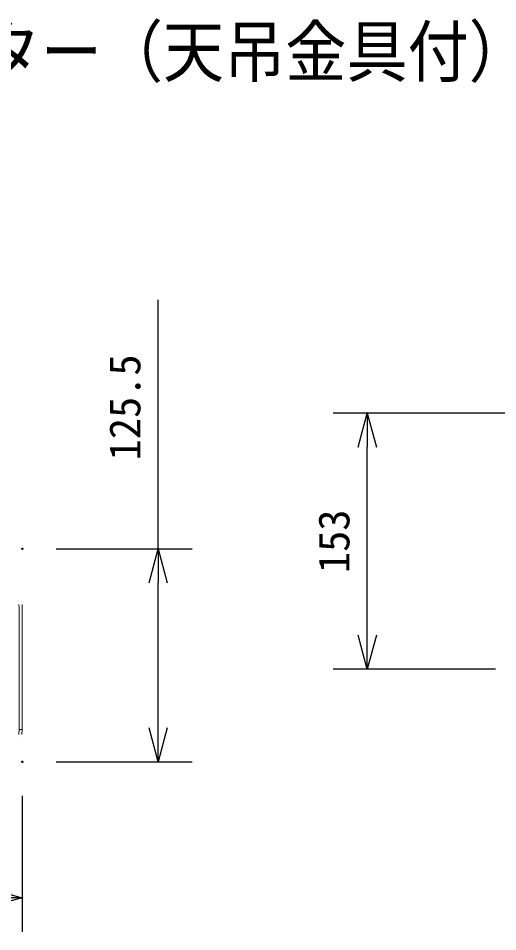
# Model space of a CAD drawing. Units: millimetres, scale not verified. Extents: x -62 to 63, y -57 to 57.
# Drawn here: x -8 to 20.2, y 3 to 56.8 of the extents above; entities that cross this region are included whole.
import ezdxf
from ezdxf.enums import TextEntityAlignment as Align

# ---------------------------------------------------------------- set-up
doc = ezdxf.new("R2010")
doc.units = ezdxf.units.MM
doc.header["$LTSCALE"] = 0.125
doc.header["$PDMODE"] = 32
doc.header["$PDSIZE"] = 0.0625
for name, color, linetype in [('0-0_0', 7, 'Continuous'), ('0-2_MOJI1', 7, 'Continuous'), ('0-4_DEFPOINTS', 7, 'Continuous'), ('0-6_SUNPO', 7, 'Continuous')]:
    doc.layers.add(name, color=color, linetype=linetype)
doc.layers.add('0-5_GAIKEI', color=7, linetype='Continuous', lineweight=18)
doc.styles.add('ＭＳ ゴシック', font='')
doc.styles.get('ＭＳ ゴシック').set_extended_font_data('MS Gothic')

# ---------------------------------------------------------------- blocks, each defined once
blk = doc.blocks.new('_OPEN30')
at = {"layer": '0-0_0'}
blk.add_line((0, 0), (-1, 0), dxfattribs=at)
blk.add_lwpolyline([(-1, 0.26795), (0, 0), (-1, -0.26795)], dxfattribs=at)
blk = doc.blocks.new('D8')
at = {"layer": '0-4_DEFPOINTS'}
for p in [(-51.3733, 11.2293), (-8.3733, 11.2293), (-8.3733, 3.2293)]:
    blk.add_point(p, dxfattribs=at)
at = {"layer": '0-6_SUNPO'}
for p, q in [((-51.3733, 9.2293), (-51.3733, 1.2293)), ((-8.3733, 9.2293), (-8.3733, 1.2293)), ((-49.3733, 3.2293), (-10.3733, 3.2293))]:
    blk.add_line(p, q, dxfattribs=at)
at = {"layer": '0-6_SUNPO', "xscale": 2, "yscale": 2, "rotation": 180}
blk.add_blockref('_OPEN30', (-51.3733, 3.2293), dxfattribs=at)
at = {"layer": '0-6_SUNPO', "xscale": 2, "yscale": 2}
blk.add_blockref('_OPEN30', (-8.3733, 3.2293), dxfattribs=at)
at = {"layer": '0-6_SUNPO', "style": 'ＭＳ ゴシック'}
blk.add_text('430', height=1.833, dxfattribs=at).set_placement((-31.7483, 3.7293), align=Align.BOTTOM_LEFT)
blk = doc.blocks.new('D7')
at = {"layer": '0-4_DEFPOINTS'}
for p in [(11.9527, 31.7562), (33.1132, 31.7562), (21.5039, 16.6798)]:
    blk.add_point(p, dxfattribs=at)
at = {"layer": '0-6_SUNPO'}
for p, q in [((31.1132, 31.7562), (9.9527, 31.7562)), ((11.9527, 18.6798), (11.9527, 29.7562)), ((19.5039, 16.6798), (9.9527, 16.6798))]:
    blk.add_line(p, q, dxfattribs=at)
at = {"layer": '0-6_SUNPO', "xscale": 2, "yscale": 2}
for p, rotation in [((11.9527, 31.7562), 90), ((11.9527, 16.6798), 270)]:
    blk.add_blockref('_OPEN30', p, dxfattribs=dict(at, rotation=rotation))
at = {"layer": '0-6_SUNPO', "style": 'ＭＳ ゴシック'}
blk.add_text('153', height=1.833, rotation=90, dxfattribs=at).set_placement((11.4527, 22.343), align=Align.BOTTOM_LEFT)
blk = doc.blocks.new('D6')
at = {"layer": '0-4_DEFPOINTS'}
for p in [(-8.3584, 23.7705), (-0.3584, 23.7705), (-8.3584, 11.2293)]:
    blk.add_point(p, dxfattribs=at)
at = {"layer": '0-6_SUNPO'}
for p, q in [((-0.3584, 23.7705), (-0.3584, 38.4372)), ((-6.3584, 23.7705), (1.6416, 23.7705)), ((-0.3584, 13.2293), (-0.3584, 21.7705)), ((-6.3584, 11.2293), (1.6416, 11.2293))]:
    blk.add_line(p, q, dxfattribs=at)
at = {"layer": '0-6_SUNPO', "xscale": 2, "yscale": 2}
for p, rotation in [((-0.3584, 23.7705), 90), ((-0.3584, 11.2293), 270)]:
    blk.add_blockref('_OPEN30', p, dxfattribs=dict(at, rotation=rotation))
at = {"layer": '0-6_SUNPO', "style": 'ＭＳ ゴシック'}
blk.add_text('125.5', height=1.833, rotation=90, dxfattribs=at).set_placement((-0.8584, 28.9788), align=Align.BOTTOM_LEFT)

msp = doc.modelspace()

# ---------------------------------------------------------------- linework, layer by layer
at = {"layer": '0-5_GAIKEI', "color": 1}
for p, q in [((-7.9635, 22.1001), (-7.9732, 22.2857)), ((-7.9635, 14.9405), (-7.9635, 22.1001)), ((-7.8098, 22.4842), (-7.8099, 22.4842)), ((-7.9789, 14.6463), (-7.9635, 14.9405)), ((-7.7796, 14.9386), (-7.7837, 14.9387))]:
    msp.add_line(p, q, dxfattribs=at)
at = {"layer": '0-5_GAIKEI'}
for p, q in [((-7.7796, 22.1079), (-7.7895, 22.2983)), ((-7.7796, 14.9386), (-7.7796, 22.1079)), ((-7.7952, 14.6396), (-7.7796, 14.9386)), ((-7.81, 14.4886), (-7.8099, 14.4886))]:
    msp.add_line(p, q, dxfattribs=at)
at = {"layer": '0-5_GAIKEI', "color": 1}
for centre, major_axis, ratio, start_param, end_param in [((-7.9635, 14.9436), (0.18, -0.0047), 0.01744, 4.7128457, 6.2303608), ((-7.942, 11.9097), (-0.1583, -3.029), 0.002915, 3.1416659, 3.1426392)]:
    msp.add_ellipse(centre, major_axis=major_axis, ratio=ratio, start_param=start_param, end_param=end_param, dxfattribs=at)

# ---------------------------------------------------------------- block references
at = {"layer": '0-6_SUNPO'}
for name in ['D6', 'D7', 'D8']:
    msp.add_blockref(name, (0.5896, 1.7991), dxfattribs=at)

# ---------------------------------------------------------------- texts
at = {"layer": '0-2_MOJI1', "style": 'ＭＳ ゴシック', "width": 0.9}
msp.add_text('液晶プロジェクター（天吊金具付）', height=2.933, dxfattribs=at).set_placement((-35.4948, 52.4977), align=Align.BOTTOM_LEFT)

doc.saveas('drawing.dxf')
